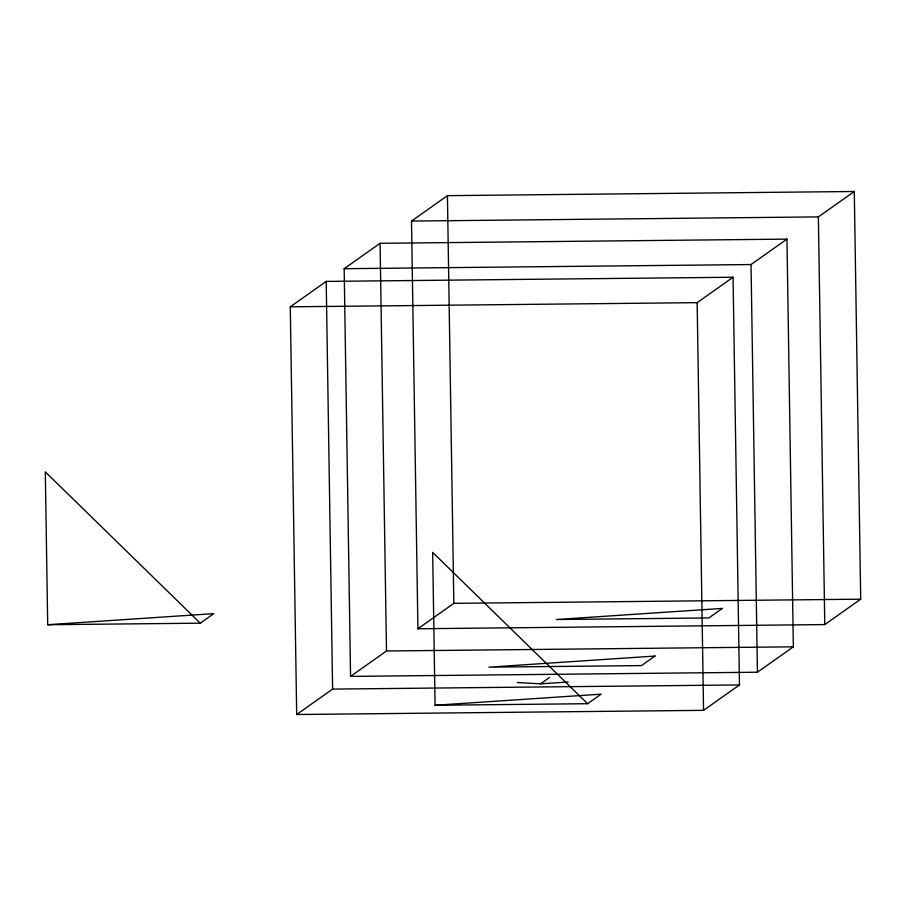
<?xml version="1.0" encoding="UTF-8"?>
<svg xmlns="http://www.w3.org/2000/svg" width="906" height="906" viewBox="0 0 906 906"><rect width="100%" height="100%" fill="white"/><g stroke="black" fill="none" stroke-linecap="round" stroke-linejoin="round"><path stroke-width="1.36" d="M290.282 306.817L326.205 281.415L733.067 277.236L739.477 684.925L703.554 710.338L296.692 714.506L290.282 306.817L697.156 302.649L733.067 277.236M344.167 268.708L380.078 243.306L786.952 239.127L793.35 646.816L757.439 672.218L350.565 676.397L344.167 268.708L751.029 264.541L786.952 239.127M411.505 221.075L447.428 195.662L854.29 191.494L860.7 599.183L824.777 624.585L417.915 628.764L411.505 221.075L818.378 216.896L854.29 191.494M200.271 623.169L213.748 613.645L47.701 624.732L45.3 471.856L200.271 623.169L47.701 624.732M296.692 714.506L332.604 689.104L739.477 684.925M350.565 676.397L386.488 650.995L793.35 646.816M417.915 628.764L453.838 603.351L860.7 599.183M517.349 682.512L540.531 683.837L549.512 677.484M587.632 703.702L601.108 694.166L435.061 705.264L432.66 552.377L587.632 703.702L435.061 705.264M540.531 683.837L568.209 681.992M818.378 216.896L824.777 624.585M751.029 264.541L757.439 672.218M697.156 302.649L703.554 710.338M447.428 195.662L453.838 603.351M380.078 243.306L386.488 650.995M326.205 281.415L332.604 689.104M654.981 656.057L641.516 665.593L488.934 667.156L654.981 656.057M722.331 608.424L708.866 617.949L556.284 619.511L722.331 608.424"/></g></svg>
